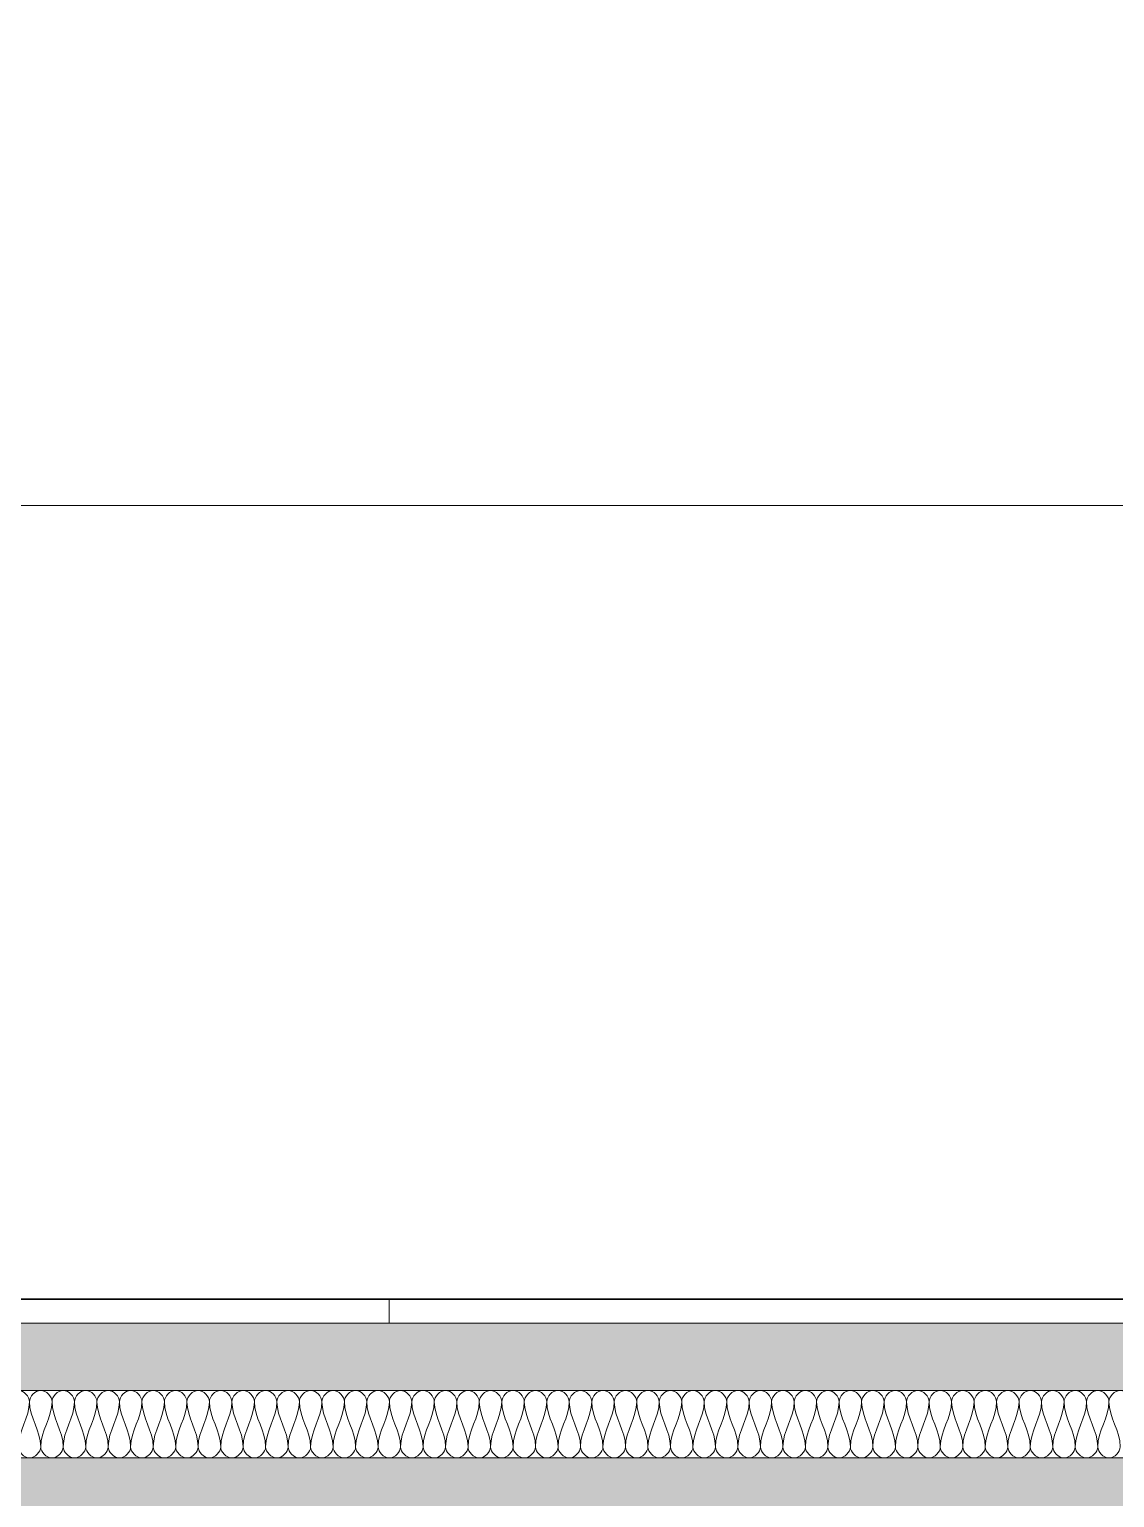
# Model space of a CAD drawing. Header units: millimetres. Extents: x -25665 to 60211, y -6376 to 13478.
# Drawn here: x 32953 to 34321, y 7500 to 9350 of the extents above; entities that cross this region are included whole.
import ezdxf

# ---------------------------------------------------------------- set-up
doc = ezdxf.new("R2010")
doc.units = ezdxf.units.MM
for name, color, linetype, lineweight in [('A-DETL', 90, 'Continuous', 9), ('A-DETL-GENF', 92, 'Continuous', 9), ('A-DETL-THIN', 151, 'Continuous', 9), ('A-FLOR', 192, 'Continuous', 9), ('A-FLOR-MCUT', 51, 'Continuous', 9), ('A-FLOR-PATT', 8, 'Continuous', 35), ('A-WALL', 113, 'Continuous', 9)]:
    doc.layers.add(name, color=color, linetype=linetype, lineweight=lineweight)

msp = doc.modelspace()

# ---------------------------------------------------------------- hatches: boundary and pattern name
at = {"layer": 'A-DETL-GENF'}
msp.add_hatch(color=253, dxfattribs=at).paths.add_polyline_path([(38402.3, 6850), (38480.3, 6850), (38480.3, 8750), (38280.3, 8750), (38280.3, 7550), (30967.8, 7550), (30967.8, 8150), (30667.8, 8150), (30667.8, 7550), (29967.8, 7550), (29967.8, 8150), (29667.8, 8150), (29667.8, 7550), (27705.3, 7550), (27705.3, 9350), (27505.3, 9350), (27505.3, 6850), (27705.3, 6850), (27705.3, 7350), (38230.3, 7350), (38230.3, 6850), (38280.3, 6850)])
at = {"layer": 'A-FLOR-PATT', "lineweight": 9}
h = msp.add_hatch(dxfattribs=at)
h.set_pattern_fill('FP_22', color=256, style=0, pattern_type=2)
h.set_pattern_definition([(90, (33405.6, 4690), (-2000, 1e-13), [])])
h.paths.add_polyline_path([(38040.3, 7720), (38030.3, 7750), (31217.5, 7749), (31207.8, 7720), (38030.3, 7720)])
h.paths.add_polyline_path([(28501.4, 7720), (29427.8, 7720), (29417.8, 7750), (27955.3, 7750), (27945.3, 7720), (27955.3, 7720)])
h.paths.add_polyline_path([(30417.8, 7720), (30427.8, 7720), (30417.8, 7750), (30217.8, 7750), (30207.8, 7720), (30217.8, 7720)])
h = msp.add_hatch(dxfattribs=at)
h.set_pattern_fill('FP_23', color=256, style=0, pattern_type=2)
h.set_pattern_definition([(0, (33405.6, 4690), (406.4, 101.6), [33.528, -271.272, 33.528, -271.272, -1625.6]), (0, (33405.6, 4690), (406.4, 101.6), [-609.6, 33.528, -576.072, 33.528, -271.272, -711.2]), (0, (33405.6, 4690), (406.4, 101.6), [-1524, 33.528, -169.672, 33.528, -474.472]), (120, (33558, 4740.8), (-291.1882, 301.1527), [33.528, -271.272, 33.528, -271.272, -1625.6]), (120, (33558, 4740.8), (-291.1882, 301.1527), [-609.6, 33.528, -576.072, 33.528, -271.272, -711.2]), (120, (33558, 4740.8), (-291.1882, 301.1527), [-1524, 33.528, -169.672, 33.528, -474.472]), (240, (33608.8, 4944), (-115.2118, -402.7527), [33.528, -271.272, 33.528, -271.272, -1625.6]), (240, (33608.8, 4944), (-115.2118, -402.7527), [-609.6, 33.528, -576.072, 33.528, -271.272, -711.2]), (240, (33608.8, 4944), (-115.2118, -402.7527), [-1524, 33.528, -169.672, 33.528, -474.472])])
h.paths.add_polyline_path([(38264, 7635), (38280.3, 7635), (38280.3, 7720), (30967.8, 7720), (30967.8, 7635), (38068.6, 7635)])
h.paths.add_polyline_path([(28490.5, 7635), (29667.8, 7635), (29667.8, 7720), (27705.3, 7720), (27705.3, 7635), (27955.3, 7635)])
h.paths.add_polyline_path([(30417.8, 7635), (30667.8, 7635), (30667.8, 7720), (29967.8, 7720), (29967.8, 7635), (30217.8, 7635)])

# ---------------------------------------------------------------- linework, layer by layer
at = {"layer": 'A-DETL'}
for points in [[(32953.6, 7620.8), (32953.6, 7627.5), (32939.5, 7642.5), (32925.3, 7627.5), (32925.3, 7620.8)], [(32982, 7620.8), (32982, 7627.5), (32967.8, 7642.5), (32953.6, 7627.5), (32953.6, 7620.8)], [(33010.3, 7620.8), (33010.3, 7627.5), (32996.1, 7642.5), (32982, 7627.5), (32982, 7620.8)], [(33038.6, 7620.8), (33038.6, 7627.5), (33024.5, 7642.5), (33010.3, 7627.5), (33010.3, 7620.8)], [(33067, 7620.8), (33067, 7627.5), (33052.8, 7642.5), (33038.6, 7627.5), (33038.6, 7620.8)], [(33095.3, 7620.8), (33095.3, 7627.5), (33081.1, 7642.5), (33067, 7627.5), (33067, 7620.8)], [(33123.6, 7620.8), (33123.6, 7627.5), (33109.5, 7642.5), (33095.3, 7627.5), (33095.3, 7620.8)], [(33152, 7620.8), (33152, 7627.5), (33137.8, 7642.5), (33123.6, 7627.5), (33123.6, 7620.8)], [(33180.3, 7620.8), (33180.3, 7627.5), (33166.1, 7642.5), (33152, 7627.5), (33152, 7620.8)], [(33208.6, 7620.8), (33208.6, 7627.5), (33194.5, 7642.5), (33180.3, 7627.5), (33180.3, 7620.8)], [(33237, 7620.8), (33237, 7627.5), (33222.8, 7642.5), (33208.6, 7627.5), (33208.6, 7620.8)], [(33265.3, 7620.8), (33265.3, 7627.5), (33251.1, 7642.5), (33237, 7627.5), (33237, 7620.8)], [(33293.6, 7620.8), (33293.6, 7627.5), (33279.5, 7642.5), (33265.3, 7627.5), (33265.3, 7620.8)], [(33322, 7620.8), (33322, 7627.5), (33307.8, 7642.5), (33293.6, 7627.5), (33293.6, 7620.8)], [(33350.3, 7620.8), (33350.3, 7627.5), (33336.1, 7642.5), (33322, 7627.5), (33322, 7620.8)], [(33378.6, 7620.8), (33378.6, 7627.5), (33364.5, 7642.5), (33350.3, 7627.5), (33350.3, 7620.8)], [(33407, 7620.8), (33407, 7627.5), (33392.8, 7642.5), (33378.6, 7627.5), (33378.6, 7620.8)], [(33435.3, 7620.8), (33435.3, 7627.5), (33421.1, 7642.5), (33407, 7627.5), (33407, 7620.8)], [(33463.6, 7620.8), (33463.6, 7627.5), (33449.5, 7642.5), (33435.3, 7627.5), (33435.3, 7620.8)], [(33492, 7620.8), (33492, 7627.5), (33477.8, 7642.5), (33463.6, 7627.5), (33463.6, 7620.8)], [(33520.3, 7620.8), (33520.3, 7627.5), (33506.1, 7642.5), (33492, 7627.5), (33492, 7620.8)], [(33548.6, 7620.8), (33548.6, 7627.5), (33534.5, 7642.5), (33520.3, 7627.5), (33520.3, 7620.8)], [(33577, 7620.8), (33577, 7627.5), (33562.8, 7642.5), (33548.6, 7627.5), (33548.6, 7620.8)], [(33605.3, 7620.8), (33605.3, 7627.5), (33591.1, 7642.5), (33577, 7627.5), (33577, 7620.8)], [(33633.6, 7620.8), (33633.6, 7627.5), (33619.5, 7642.5), (33605.3, 7627.5), (33605.3, 7620.8)], [(33662, 7620.8), (33662, 7627.5), (33647.8, 7642.5), (33633.6, 7627.5), (33633.6, 7620.8)], [(33690.3, 7620.8), (33690.3, 7627.5), (33676.1, 7642.5), (33662, 7627.5), (33662, 7620.8)], [(33718.6, 7620.8), (33718.6, 7627.5), (33704.5, 7642.5), (33690.3, 7627.5), (33690.3, 7620.8)], [(33747, 7620.8), (33747, 7627.5), (33732.8, 7642.5), (33718.6, 7627.5), (33718.6, 7620.8)], [(33775.3, 7620.8), (33775.3, 7627.5), (33761.1, 7642.5), (33747, 7627.5), (33747, 7620.8)], [(33803.6, 7620.8), (33803.6, 7627.5), (33789.5, 7642.5), (33775.3, 7627.5), (33775.3, 7620.8)], [(33832, 7620.8), (33832, 7627.5), (33817.8, 7642.5), (33803.6, 7627.5), (33803.6, 7620.8)], [(33860.3, 7620.8), (33860.3, 7627.5), (33846.1, 7642.5), (33832, 7627.5), (33832, 7620.8)], [(33888.6, 7620.8), (33888.6, 7627.5), (33874.5, 7642.5), (33860.3, 7627.5), (33860.3, 7620.8)], [(33917, 7620.8), (33917, 7627.5), (33902.8, 7642.5), (33888.6, 7627.5), (33888.6, 7620.8)], [(33945.3, 7620.8), (33945.3, 7627.5), (33931.1, 7642.5), (33917, 7627.5), (33917, 7620.8)], [(33973.6, 7620.8), (33973.6, 7627.5), (33959.5, 7642.5), (33945.3, 7627.5), (33945.3, 7620.8)], [(34002, 7620.8), (34002, 7627.5), (33987.8, 7642.5), (33973.6, 7627.5), (33973.6, 7620.8)], [(34030.3, 7620.8), (34030.3, 7627.5), (34016.1, 7642.5), (34002, 7627.5), (34002, 7620.8)], [(34058.6, 7620.8), (34058.6, 7627.5), (34044.5, 7642.5), (34030.3, 7627.5), (34030.3, 7620.8)], [(34087, 7620.8), (34087, 7627.5), (34072.8, 7642.5), (34058.6, 7627.5), (34058.6, 7620.8)], [(34115.3, 7620.8), (34115.3, 7627.5), (34101.1, 7642.5), (34087, 7627.5), (34087, 7620.8)], [(34143.6, 7620.8), (34143.6, 7627.5), (34129.5, 7642.5), (34115.3, 7627.5), (34115.3, 7620.8)], [(34172, 7620.8), (34172, 7627.5), (34157.8, 7642.5), (34143.6, 7627.5), (34143.6, 7620.8)], [(34200.3, 7620.8), (34200.3, 7627.5), (34186.1, 7642.5), (34172, 7627.5), (34172, 7620.8)], [(34228.6, 7620.8), (34228.6, 7627.5), (34214.5, 7642.5), (34200.3, 7627.5), (34200.3, 7620.8)], [(34257, 7620.8), (34257, 7627.5), (34242.8, 7642.5), (34228.6, 7627.5), (34228.6, 7620.8)], [(34285.3, 7620.8), (34285.3, 7627.5), (34271.1, 7642.5), (34257, 7627.5), (34257, 7620.8)], [(34313.6, 7620.8), (34313.6, 7627.5), (34299.5, 7642.5), (34285.3, 7627.5), (34285.3, 7620.8)], [(34342, 7620.8), (34342, 7627.5), (34327.8, 7642.5), (34313.6, 7627.5), (34313.6, 7620.8)], [(32939.5, 7564.2), (32939.5, 7583.6), (32953.6, 7601.4), (32953.6, 7620.8)], [(32953.6, 7620.8), (32953.6, 7601.4), (32967.8, 7583.6), (32967.8, 7564.2)], [(32967.8, 7564.2), (32967.8, 7583.6), (32982, 7601.4), (32982, 7620.8)], [(32982, 7620.8), (32982, 7601.4), (32996.1, 7583.6), (32996.1, 7564.2)], [(32996.1, 7564.2), (32996.1, 7583.6), (33010.3, 7601.4), (33010.3, 7620.8)], [(33010.3, 7620.8), (33010.3, 7601.4), (33024.5, 7583.6), (33024.5, 7564.2)], [(33024.5, 7564.2), (33024.5, 7583.6), (33038.6, 7601.4), (33038.6, 7620.8)], [(33038.6, 7620.8), (33038.6, 7601.4), (33052.8, 7583.6), (33052.8, 7564.2)], [(33052.8, 7564.2), (33052.8, 7583.6), (33067, 7601.4), (33067, 7620.8)], [(33067, 7620.8), (33067, 7601.4), (33081.1, 7583.6), (33081.1, 7564.2)], [(33081.1, 7564.2), (33081.1, 7583.6), (33095.3, 7601.4), (33095.3, 7620.8)], [(33095.3, 7620.8), (33095.3, 7601.4), (33109.5, 7583.6), (33109.5, 7564.2)], [(33109.5, 7564.2), (33109.5, 7583.6), (33123.6, 7601.4), (33123.6, 7620.8)], [(33123.6, 7620.8), (33123.6, 7601.4), (33137.8, 7583.6), (33137.8, 7564.2)], [(33137.8, 7564.2), (33137.8, 7583.6), (33152, 7601.4), (33152, 7620.8)], [(33152, 7620.8), (33152, 7601.4), (33166.1, 7583.6), (33166.1, 7564.2)], [(33166.1, 7564.2), (33166.1, 7583.6), (33180.3, 7601.4), (33180.3, 7620.8)], [(33180.3, 7620.8), (33180.3, 7601.4), (33194.5, 7583.6), (33194.5, 7564.2)], [(33194.5, 7564.2), (33194.5, 7583.6), (33208.6, 7601.4), (33208.6, 7620.8)], [(33208.6, 7620.8), (33208.6, 7601.4), (33222.8, 7583.6), (33222.8, 7564.2)], [(33222.8, 7564.2), (33222.8, 7583.6), (33237, 7601.4), (33237, 7620.8)], [(33237, 7620.8), (33237, 7601.4), (33251.1, 7583.6), (33251.1, 7564.2)], [(33251.1, 7564.2), (33251.1, 7583.6), (33265.3, 7601.4), (33265.3, 7620.8)], [(33265.3, 7620.8), (33265.3, 7601.4), (33279.5, 7583.6), (33279.5, 7564.2)], [(33279.5, 7564.2), (33279.5, 7583.6), (33293.6, 7601.4), (33293.6, 7620.8)], [(33293.6, 7620.8), (33293.6, 7601.4), (33307.8, 7583.6), (33307.8, 7564.2)], [(33307.8, 7564.2), (33307.8, 7583.6), (33322, 7601.4), (33322, 7620.8)], [(33322, 7620.8), (33322, 7601.4), (33336.1, 7583.6), (33336.1, 7564.2)], [(33336.1, 7564.2), (33336.1, 7583.6), (33350.3, 7601.4), (33350.3, 7620.8)], [(33350.3, 7620.8), (33350.3, 7601.4), (33364.5, 7583.6), (33364.5, 7564.2)], [(33364.5, 7564.2), (33364.5, 7583.6), (33378.6, 7601.4), (33378.6, 7620.8)], [(33378.6, 7620.8), (33378.6, 7601.4), (33392.8, 7583.6), (33392.8, 7564.2)], [(33392.8, 7564.2), (33392.8, 7583.6), (33407, 7601.4), (33407, 7620.8)], [(33407, 7620.8), (33407, 7601.4), (33421.1, 7583.6), (33421.1, 7564.2)], [(33421.1, 7564.2), (33421.1, 7583.6), (33435.3, 7601.4), (33435.3, 7620.8)], [(33435.3, 7620.8), (33435.3, 7601.4), (33449.5, 7583.6), (33449.5, 7564.2)], [(33449.5, 7564.2), (33449.5, 7583.6), (33463.6, 7601.4), (33463.6, 7620.8)], [(33463.6, 7620.8), (33463.6, 7601.4), (33477.8, 7583.6), (33477.8, 7564.2)], [(33477.8, 7564.2), (33477.8, 7583.6), (33492, 7601.4), (33492, 7620.8)], [(33492, 7620.8), (33492, 7601.4), (33506.1, 7583.6), (33506.1, 7564.2)], [(33506.1, 7564.2), (33506.1, 7583.6), (33520.3, 7601.4), (33520.3, 7620.8)], [(33520.3, 7620.8), (33520.3, 7601.4), (33534.5, 7583.6), (33534.5, 7564.2)], [(33534.5, 7564.2), (33534.5, 7583.6), (33548.6, 7601.4), (33548.6, 7620.8)], [(33548.6, 7620.8), (33548.6, 7601.4), (33562.8, 7583.6), (33562.8, 7564.2)], [(33562.8, 7564.2), (33562.8, 7583.6), (33577, 7601.4), (33577, 7620.8)], [(33577, 7620.8), (33577, 7601.4), (33591.1, 7583.6), (33591.1, 7564.2)], [(33591.1, 7564.2), (33591.1, 7583.6), (33605.3, 7601.4), (33605.3, 7620.8)], [(33605.3, 7620.8), (33605.3, 7601.4), (33619.5, 7583.6), (33619.5, 7564.2)], [(33619.5, 7564.2), (33619.5, 7583.6), (33633.6, 7601.4), (33633.6, 7620.8)], [(33633.6, 7620.8), (33633.6, 7601.4), (33647.8, 7583.6), (33647.8, 7564.2)], [(33647.8, 7564.2), (33647.8, 7583.6), (33662, 7601.4), (33662, 7620.8)], [(33662, 7620.8), (33662, 7601.4), (33676.1, 7583.6), (33676.1, 7564.2)], [(33676.1, 7564.2), (33676.1, 7583.6), (33690.3, 7601.4), (33690.3, 7620.8)], [(33690.3, 7620.8), (33690.3, 7601.4), (33704.5, 7583.6), (33704.5, 7564.2)], [(33704.5, 7564.2), (33704.5, 7583.6), (33718.6, 7601.4), (33718.6, 7620.8)], [(33718.6, 7620.8), (33718.6, 7601.4), (33732.8, 7583.6), (33732.8, 7564.2)], [(33732.8, 7564.2), (33732.8, 7583.6), (33747, 7601.4), (33747, 7620.8)], [(33747, 7620.8), (33747, 7601.4), (33761.1, 7583.6), (33761.1, 7564.2)], [(33761.1, 7564.2), (33761.1, 7583.6), (33775.3, 7601.4), (33775.3, 7620.8)], [(33775.3, 7620.8), (33775.3, 7601.4), (33789.5, 7583.6), (33789.5, 7564.2)], [(33789.5, 7564.2), (33789.5, 7583.6), (33803.6, 7601.4), (33803.6, 7620.8)], [(33803.6, 7620.8), (33803.6, 7601.4), (33817.8, 7583.6), (33817.8, 7564.2)], [(33817.8, 7564.2), (33817.8, 7583.6), (33832, 7601.4), (33832, 7620.8)], [(33832, 7620.8), (33832, 7601.4), (33846.1, 7583.6), (33846.1, 7564.2)], [(33846.1, 7564.2), (33846.1, 7583.6), (33860.3, 7601.4), (33860.3, 7620.8)], [(33860.3, 7620.8), (33860.3, 7601.4), (33874.5, 7583.6), (33874.5, 7564.2)], [(33874.5, 7564.2), (33874.5, 7583.6), (33888.6, 7601.4), (33888.6, 7620.8)], [(33888.6, 7620.8), (33888.6, 7601.4), (33902.8, 7583.6), (33902.8, 7564.2)], [(33902.8, 7564.2), (33902.8, 7583.6), (33917, 7601.4), (33917, 7620.8)], [(33917, 7620.8), (33917, 7601.4), (33931.1, 7583.6), (33931.1, 7564.2)], [(33931.1, 7564.2), (33931.1, 7583.6), (33945.3, 7601.4), (33945.3, 7620.8)], [(33945.3, 7620.8), (33945.3, 7601.4), (33959.5, 7583.6), (33959.5, 7564.2)], [(33959.5, 7564.2), (33959.5, 7583.6), (33973.6, 7601.4), (33973.6, 7620.8)], [(33973.6, 7620.8), (33973.6, 7601.4), (33987.8, 7583.6), (33987.8, 7564.2)], [(33987.8, 7564.2), (33987.8, 7583.6), (34002, 7601.4), (34002, 7620.8)], [(34002, 7620.8), (34002, 7601.4), (34016.1, 7583.6), (34016.1, 7564.2)], [(34016.1, 7564.2), (34016.1, 7583.6), (34030.3, 7601.4), (34030.3, 7620.8)], [(34030.3, 7620.8), (34030.3, 7601.4), (34044.5, 7583.6), (34044.5, 7564.2)], [(34044.5, 7564.2), (34044.5, 7583.6), (34058.6, 7601.4), (34058.6, 7620.8)], [(34058.6, 7620.8), (34058.6, 7601.4), (34072.8, 7583.6), (34072.8, 7564.2)], [(34072.8, 7564.2), (34072.8, 7583.6), (34087, 7601.4), (34087, 7620.8)], [(34087, 7620.8), (34087, 7601.4), (34101.1, 7583.6), (34101.1, 7564.2)], [(34101.1, 7564.2), (34101.1, 7583.6), (34115.3, 7601.4), (34115.3, 7620.8)], [(34115.3, 7620.8), (34115.3, 7601.4), (34129.5, 7583.6), (34129.5, 7564.2)], [(34129.5, 7564.2), (34129.5, 7583.6), (34143.6, 7601.4), (34143.6, 7620.8)], [(34143.6, 7620.8), (34143.6, 7601.4), (34157.8, 7583.6), (34157.8, 7564.2)], [(34157.8, 7564.2), (34157.8, 7583.6), (34172, 7601.4), (34172, 7620.8)], [(34172, 7620.8), (34172, 7601.4), (34186.1, 7583.6), (34186.1, 7564.2)], [(34186.1, 7564.2), (34186.1, 7583.6), (34200.3, 7601.4), (34200.3, 7620.8)], [(34200.3, 7620.8), (34200.3, 7601.4), (34214.5, 7583.6), (34214.5, 7564.2)], [(34214.5, 7564.2), (34214.5, 7583.6), (34228.6, 7601.4), (34228.6, 7620.8)], [(34228.6, 7620.8), (34228.6, 7601.4), (34242.8, 7583.6), (34242.8, 7564.2)], [(34242.8, 7564.2), (34242.8, 7583.6), (34257, 7601.4), (34257, 7620.8)], [(34257, 7620.8), (34257, 7601.4), (34271.1, 7583.6), (34271.1, 7564.2)], [(34271.1, 7564.2), (34271.1, 7583.6), (34285.3, 7601.4), (34285.3, 7620.8)], [(34285.3, 7620.8), (34285.3, 7601.4), (34299.5, 7583.6), (34299.5, 7564.2)], [(34299.5, 7564.2), (34299.5, 7583.6), (34313.6, 7601.4), (34313.6, 7620.8)], [(34313.6, 7620.8), (34313.6, 7601.4), (34327.8, 7583.6), (34327.8, 7564.2)], [(32967.8, 7564.2), (32967.8, 7557.5), (32953.6, 7542.5), (32939.5, 7557.5), (32939.5, 7564.2)], [(32996.1, 7564.2), (32996.1, 7557.5), (32982, 7542.5), (32967.8, 7557.5), (32967.8, 7564.2)], [(33024.5, 7564.2), (33024.5, 7557.5), (33010.3, 7542.5), (32996.1, 7557.5), (32996.1, 7564.2)], [(33052.8, 7564.2), (33052.8, 7557.5), (33038.6, 7542.5), (33024.5, 7557.5), (33024.5, 7564.2)], [(33081.1, 7564.2), (33081.1, 7557.5), (33067, 7542.5), (33052.8, 7557.5), (33052.8, 7564.2)], [(33109.5, 7564.2), (33109.5, 7557.5), (33095.3, 7542.5), (33081.1, 7557.5), (33081.1, 7564.2)], [(33137.8, 7564.2), (33137.8, 7557.5), (33123.6, 7542.5), (33109.5, 7557.5), (33109.5, 7564.2)], [(33166.1, 7564.2), (33166.1, 7557.5), (33152, 7542.5), (33137.8, 7557.5), (33137.8, 7564.2)], [(33194.5, 7564.2), (33194.5, 7557.5), (33180.3, 7542.5), (33166.1, 7557.5), (33166.1, 7564.2)], [(33222.8, 7564.2), (33222.8, 7557.5), (33208.6, 7542.5), (33194.5, 7557.5), (33194.5, 7564.2)], [(33251.1, 7564.2), (33251.1, 7557.5), (33237, 7542.5), (33222.8, 7557.5), (33222.8, 7564.2)], [(33279.5, 7564.2), (33279.5, 7557.5), (33265.3, 7542.5), (33251.1, 7557.5), (33251.1, 7564.2)], [(33307.8, 7564.2), (33307.8, 7557.5), (33293.6, 7542.5), (33279.5, 7557.5), (33279.5, 7564.2)], [(33336.1, 7564.2), (33336.1, 7557.5), (33322, 7542.5), (33307.8, 7557.5), (33307.8, 7564.2)], [(33364.5, 7564.2), (33364.5, 7557.5), (33350.3, 7542.5), (33336.1, 7557.5), (33336.1, 7564.2)], [(33392.8, 7564.2), (33392.8, 7557.5), (33378.6, 7542.5), (33364.5, 7557.5), (33364.5, 7564.2)], [(33421.1, 7564.2), (33421.1, 7557.5), (33407, 7542.5), (33392.8, 7557.5), (33392.8, 7564.2)], [(33449.5, 7564.2), (33449.5, 7557.5), (33435.3, 7542.5), (33421.1, 7557.5), (33421.1, 7564.2)], [(33477.8, 7564.2), (33477.8, 7557.5), (33463.6, 7542.5), (33449.5, 7557.5), (33449.5, 7564.2)], [(33506.1, 7564.2), (33506.1, 7557.5), (33492, 7542.5), (33477.8, 7557.5), (33477.8, 7564.2)], [(33534.5, 7564.2), (33534.5, 7557.5), (33520.3, 7542.5), (33506.1, 7557.5), (33506.1, 7564.2)], [(33562.8, 7564.2), (33562.8, 7557.5), (33548.6, 7542.5), (33534.5, 7557.5), (33534.5, 7564.2)], [(33591.1, 7564.2), (33591.1, 7557.5), (33577, 7542.5), (33562.8, 7557.5), (33562.8, 7564.2)], [(33619.5, 7564.2), (33619.5, 7557.5), (33605.3, 7542.5), (33591.1, 7557.5), (33591.1, 7564.2)], [(33647.8, 7564.2), (33647.8, 7557.5), (33633.6, 7542.5), (33619.5, 7557.5), (33619.5, 7564.2)], [(33676.1, 7564.2), (33676.1, 7557.5), (33662, 7542.5), (33647.8, 7557.5), (33647.8, 7564.2)], [(33704.5, 7564.2), (33704.5, 7557.5), (33690.3, 7542.5), (33676.1, 7557.5), (33676.1, 7564.2)], [(33732.8, 7564.2), (33732.8, 7557.5), (33718.6, 7542.5), (33704.5, 7557.5), (33704.5, 7564.2)], [(33761.1, 7564.2), (33761.1, 7557.5), (33747, 7542.5), (33732.8, 7557.5), (33732.8, 7564.2)], [(33789.5, 7564.2), (33789.5, 7557.5), (33775.3, 7542.5), (33761.1, 7557.5), (33761.1, 7564.2)], [(33817.8, 7564.2), (33817.8, 7557.5), (33803.6, 7542.5), (33789.5, 7557.5), (33789.5, 7564.2)], [(33846.1, 7564.2), (33846.1, 7557.5), (33832, 7542.5), (33817.8, 7557.5), (33817.8, 7564.2)], [(33874.5, 7564.2), (33874.5, 7557.5), (33860.3, 7542.5), (33846.1, 7557.5), (33846.1, 7564.2)], [(33902.8, 7564.2), (33902.8, 7557.5), (33888.6, 7542.5), (33874.5, 7557.5), (33874.5, 7564.2)], [(33931.1, 7564.2), (33931.1, 7557.5), (33917, 7542.5), (33902.8, 7557.5), (33902.8, 7564.2)], [(33959.5, 7564.2), (33959.5, 7557.5), (33945.3, 7542.5), (33931.1, 7557.5), (33931.1, 7564.2)], [(33987.8, 7564.2), (33987.8, 7557.5), (33973.6, 7542.5), (33959.5, 7557.5), (33959.5, 7564.2)], [(34016.1, 7564.2), (34016.1, 7557.5), (34002, 7542.5), (33987.8, 7557.5), (33987.8, 7564.2)], [(34044.5, 7564.2), (34044.5, 7557.5), (34030.3, 7542.5), (34016.1, 7557.5), (34016.1, 7564.2)], [(34072.8, 7564.2), (34072.8, 7557.5), (34058.6, 7542.5), (34044.5, 7557.5), (34044.5, 7564.2)], [(34101.1, 7564.2), (34101.1, 7557.5), (34087, 7542.5), (34072.8, 7557.5), (34072.8, 7564.2)], [(34129.5, 7564.2), (34129.5, 7557.5), (34115.3, 7542.5), (34101.1, 7557.5), (34101.1, 7564.2)], [(34157.8, 7564.2), (34157.8, 7557.5), (34143.6, 7542.5), (34129.5, 7557.5), (34129.5, 7564.2)], [(34186.1, 7564.2), (34186.1, 7557.5), (34172, 7542.5), (34157.8, 7557.5), (34157.8, 7564.2)], [(34214.5, 7564.2), (34214.5, 7557.5), (34200.3, 7542.5), (34186.1, 7557.5), (34186.1, 7564.2)], [(34242.8, 7564.2), (34242.8, 7557.5), (34228.6, 7542.5), (34214.5, 7557.5), (34214.5, 7564.2)], [(34271.1, 7564.2), (34271.1, 7557.5), (34257, 7542.5), (34242.8, 7557.5), (34242.8, 7564.2)], [(34299.5, 7564.2), (34299.5, 7557.5), (34285.3, 7542.5), (34271.1, 7557.5), (34271.1, 7564.2)], [(34327.8, 7564.2), (34327.8, 7557.5), (34313.6, 7542.5), (34299.5, 7557.5), (34299.5, 7564.2)]]:
    msp.add_open_spline(points, degree=3, dxfattribs=at)
at = {"layer": 'A-DETL-THIN'}
msp.add_line((38280.3, 7550), (30967.8, 7550), dxfattribs=at)
at = {"layer": 'A-FLOR', "lineweight": 35}
msp.add_line((38030.3, 7750), (31217.8, 7750), dxfattribs=at)
at = {"layer": 'A-FLOR-MCUT'}
for p, q in [((38040.3, 7720), (31207.8, 7720)), ((38280.3, 7635), (30967.8, 7635))]:
    msp.add_line(p, q, dxfattribs=at)
at = {"layer": 'A-WALL'}
msp.add_line((38280.3, 8750), (30817.8, 8750), dxfattribs=at)

doc.saveas('drawing.dxf')
